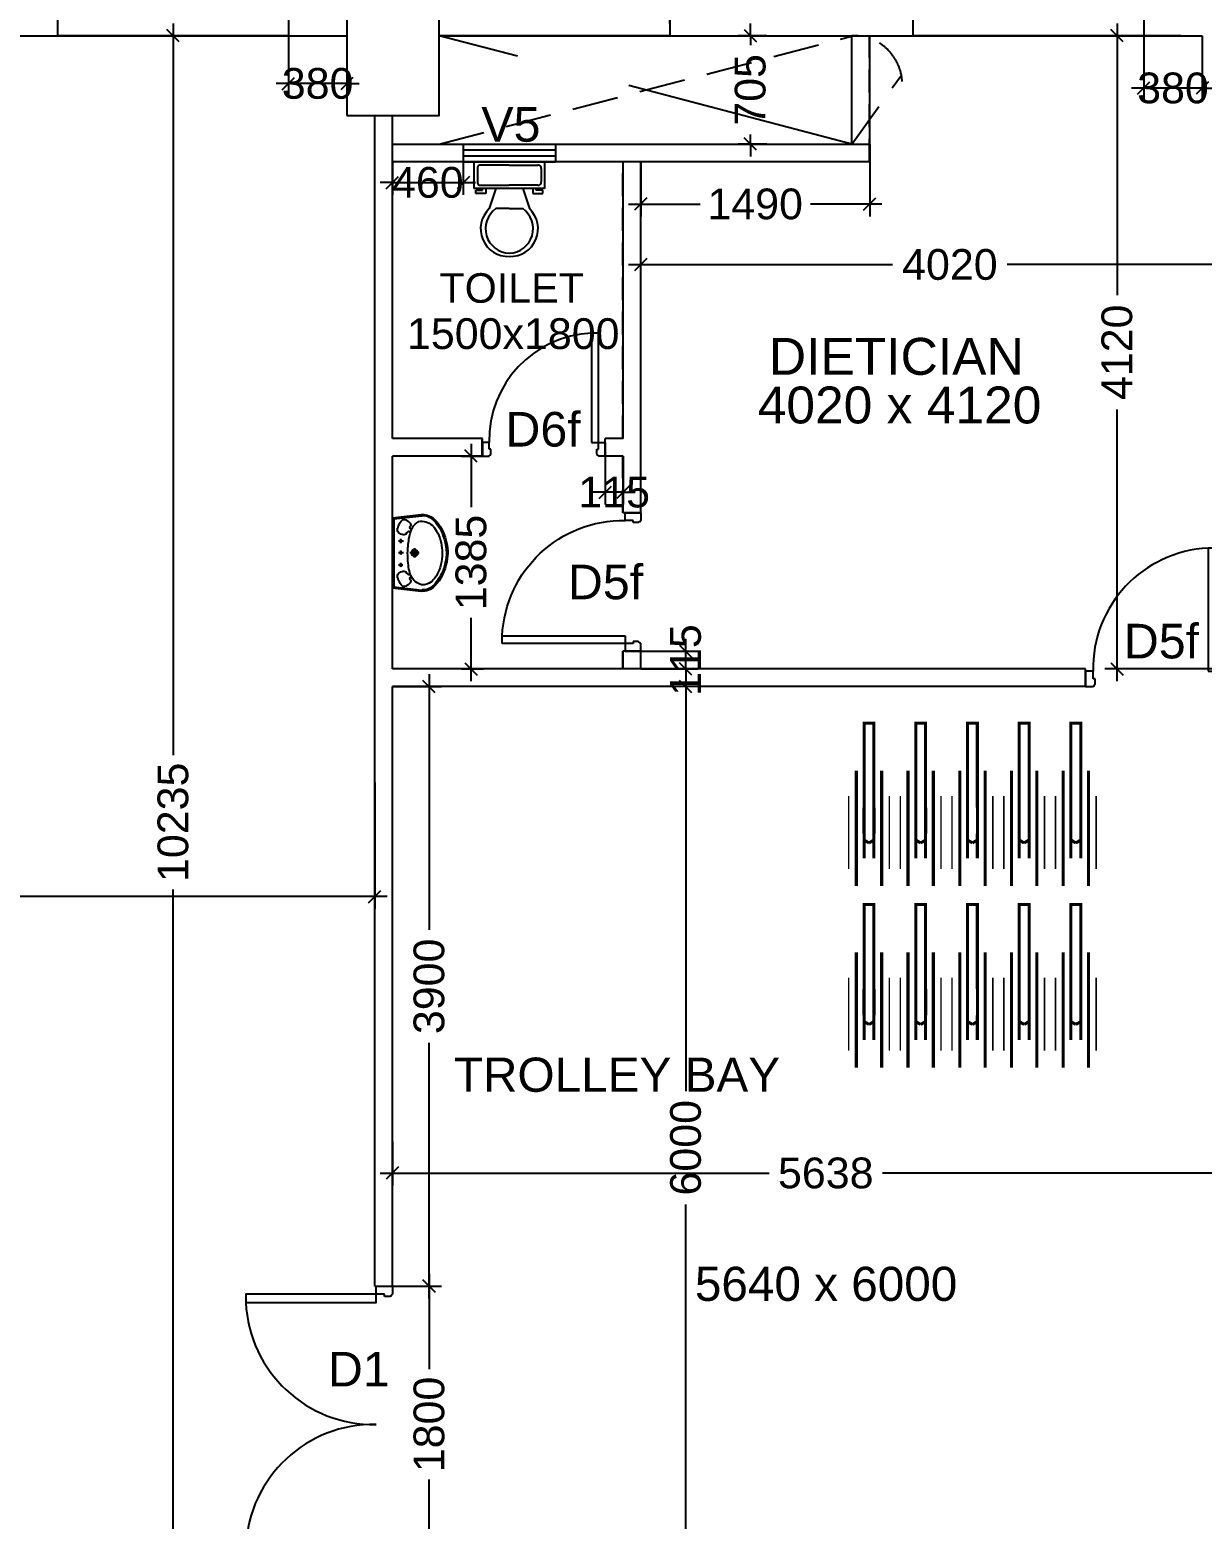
# Model space of a CAD drawing. Extents: x 6345096 to 6738923, y -6490958 to -6305885.
# Drawn here: x 6598623 to 6606249, y -6346897 to -6337207 of the extents above; entities that cross this region are included whole.
import ezdxf
from ezdxf.enums import TextEntityAlignment as Align

# ---------------------------------------------------------------- set-up
doc = ezdxf.new("R2010")
doc.units = 0
doc.header["$LTSCALE"] = 600
doc.header["$MEASUREMENT"] = 0
doc.header["$PDMODE"] = 35
doc.linetypes.add('DASHED', pattern=[0.75, 0.5, -0.25])
doc.linetypes.add('HIDDEN', pattern=[0.375, 0.25, -0.125])
doc.layers.get('0').update_dxf_attribs({"linetype": 'CONTINUOUS'})
doc.layers.get('Defpoints').update_dxf_attribs({"linetype": 'CONTINUOUS'})
for name, color, linetype in [('8', 8, 'CONTINUOUS'), ('DIM-TEXT', 8, 'CONTINUOUS'), ('DOOR', 32, 'CONTINUOUS'), ('Duct', 8, 'CONTINUOUS'), ('Fixed Glass', 171, 'CONTINUOUS'), ('furniture', 33, 'CONTINUOUS'), ('HS', 251, 'CONTINUOUS'), ('joinery', 7, 'CONTINUOUS'), ('LA-column', 3, 'CONTINUOUS'), ('Room Dim', 1, 'CONTINUOUS'), ('TEXT', 6, 'CONTINUOUS'), ('Toi-Euip', 8, 'CONTINUOUS'), ('toi-fix', 46, 'CONTINUOUS'), ('Walls', 7, 'CONTINUOUS'), ('WIN', 151, 'CONTINUOUS'), ('Working Dim', 5, 'CONTINUOUS')]:
    doc.layers.add(name, color=color, linetype=linetype)
doc.styles.add('ari', font='arial.ttf')
doc.styles.add('ARIAL', font='arial.ttf')
doc.styles.add('RT', font='romant.shx')
doc.dimstyles.new('int. dim', dxfattribs={"dimtxt": 200, "dimasz": 80, "dimexe": 80, "dimexo": 0, "dimgap": 70, "dimtad": 0, "dimdec": 0, "dimzin": 12, "dimdsep": 46, "dimtxsty": 'ari', "dimblk": 'OBLIQUE', "dimcen": 2, "dimdle": 80, "dimclrd": 256, "dimclre": 256, "dimclrt": 6, "dimadec": 0, "dimazin": 0, "dimtfac": 1, "dimtdec": 0, "dimtix": 1, "dimtmove": 2, "dimatfit": 3, "dimfxl": 1, "dimtolj": 1, "dimtzin": 0, "dimlwd": -1, "dimlwe": -1, "dimarcsym": 0})
doc.dimstyles.new('TEXT', dxfattribs={"dimscale": 0, "dimtxt": 600, "dimasz": 300, "dimexe": 300, "dimexo": 30, "dimgap": 50, "dimtad": 0, "dimdec": 0, "dimzin": 0, "dimdsep": 46, "dimtxsty": 'RT', "dimblk": 'OBLIQUE', "dimcen": 0.09, "dimdle": 300, "dimclrd": 256, "dimclre": 256, "dimclrt": 170, "dimadec": 0, "dimazin": 0, "dimtfac": 1, "dimtdec": 0, "dimtofl": 0, "dimtmove": 2, "dimatfit": 3, "dimfxl": 1, "dimfrac": 2, "dimtolj": 1, "dimtzin": 0, "dimlwd": -1, "dimlwe": -1, "dimarcsym": 0})

# ---------------------------------------------------------------- blocks, each defined once
blk = doc.blocks.new('_Oblique')
at = {"color": 0, "linetype": 'ByBlock', "lineweight": -2}
blk.add_line((-0.5, -0.5), (0.5, 0.5), dxfattribs=at)
blk = doc.blocks.new('*D271')
at = {"layer": 'Defpoints', "color": 0, "linetype": 'Continuous', "transparency": 16777216}
for p in [(6576989.5, -6335351), (6576989.5, -6337015.4, -0.2), (6606849.4, -6337535.4, 4.9)]:
    blk.add_point(p, dxfattribs=at)
at = {"layer": 'DIM-TEXT', "transparency": 16777216}
for p, q in [((6576989.5, -6337015.4), (6576989.5, -6335051)), ((6606849.4, -6337535.4), (6606849.4, -6335051)), ((6576689.5, -6335351), (6586588.3, -6335351)), ((6607149.4, -6335351), (6597250.7, -6335351))]:
    blk.add_line(p, q, dxfattribs=at)
at = {"layer": 'DIM-TEXT', "linetype": 'Continuous', "transparency": 16777216, "xscale": 300, "yscale": 300, "zscale": 300, "rotation": 180}
blk.add_blockref('_Oblique', (6576989.5, -6335351), dxfattribs=at)
at = {"layer": 'DIM-TEXT', "linetype": 'Continuous', "transparency": 16777216, "xscale": 300, "yscale": 300, "zscale": 300}
blk.add_blockref('_Oblique', (6606849.4, -6335351), dxfattribs=at)
at = {"layer": 'DIM-TEXT', "color": 170, "linetype": 'Continuous', "transparency": 16777216, "insert": (6591919.5, -6335351), "char_height": 750, "attachment_point": 5, "style": 'ari'}
blk.add_mtext('\\A1;{\\H1.0667x;HOSPITAL KITCHEN}', dxfattribs=at)
blk = doc.blocks.new('Z$W@#10897')
at = {"layer": 'DOOR'}
for p, q in [((43.9, 88.2), (0, 88.2)), ((0, 88.2), (0, 0)), ((43.9, 43.7), (43.9, 88.2)), ((1456.1, 43.7), (1456.1, 88.2)), ((1456.1, 88.2), (1500, 88.2)), ((1500, 88.2), (1500, 0)), ((0, 0), (43.9, 0)), ((55.8, 43.7), (43.9, 43.7)), ((43.9, 0), (43.9, 2)), ((55.8, 11.9), (53.8, 11.9)), ((55.8, 11.9), (55.8, 43.7)), ((1444.2, 11.9), (1444.2, 43.7)), ((1444.2, 43.7), (1456.1, 43.7)), ((1444.2, 11.9), (1446.2, 11.9)), ((1456.1, 0), (1456.1, 2)), ((1500, 0), (1456.1, 0))]:
    blk.add_line(p, q, dxfattribs=at)
for points in [[(88.4, 794.4), (88.4, 88.2), (43.9, 88.2), (43.9, 794.4)], [(1411.6, 794.4), (1411.6, 88.2), (1456.1, 88.2), (1456.1, 794.4)]]:
    blk.add_lwpolyline(points, close=True, dxfattribs=at)
at = {"layer": 'DOOR', "color": 145}
for centre, start, end in [((56.7, 101.7), 358.88707, 87.38228), ((1443.3, 101.7), 92.61772, 181.11293)]:
    blk.add_arc(centre, 693.4, start, end, dxfattribs=at)
at = {"layer": 'DOOR'}
for centre, start, end in [((43.9, 11.9), 270, 0), ((1456.1, 11.9), 180, 270)]:
    blk.add_arc(centre, 9.92, start, end, dxfattribs=at)
blk = doc.blocks.new('1000')
at = {"layer": 'DOOR'}
for p, q in [((0, -100), (0, 0)), ((0, 0), (49.7, 0)), ((49.7, 0), (49.7, -2.2)), ((63.2, -49.5), (49.7, -49.5)), ((49.7, -49.5), (49.7, -100)), ((63.2, -13.5), (61, -13.5)), ((63.2, -13.5), (63.2, -49.5)), ((836.8, -13.5), (836.8, -49.5)), ((836.8, -13.5), (839, -13.5)), ((836.8, -49.5), (850.3, -49.5)), ((850.3, 0), (850.3, -2.2)), ((900, 0), (850.3, 0)), ((850.3, -49.5), (850.3, -100)), ((900, -100), (900, 0)), ((49.7, -100), (0, -100)), ((49.7, -100), (49.7, -900.6)), ((100.2, -100), (49.7, -100)), ((100.2, -900.6), (100.2, -100)), ((850.3, -100), (900, -100)), ((49.7, -900.6), (100.2, -900.6))]:
    blk.add_line(p, q, dxfattribs=at)
for centre, major_axis, start_param, end_param in [((49.7, -13.5), (-7.95, 7.95), 3.926991, 5.497787), ((850.3, -13.5), (7.95, 7.95), 0.785398, 2.356194)]:
    blk.add_ellipse(centre, major_axis=major_axis, ratio=1, start_param=start_param, end_param=end_param, dxfattribs=at)
at = {"layer": 'DOOR', "color": 145}
blk.add_ellipse((64.3, -115.3), major_axis=(-519.7, 589.8), ratio=1, start_param=2.464943, end_param=4.009476, dxfattribs=at)
blk = doc.blocks.new('A$C1E9F72C1')
at = {"layer": 'Toi-Euip', "color": 8}
for p, q in [((-228.2, 0), (-249, -186.3)), ((-228.2, 0), (228.2, 0)), ((228.2, 0), (249, -186.3)), ((-220.9, -6.6), (-241.8, -193.1)), ((-212.9, -9.7), (208.6, -9.7)), ((-63.8, -54.9), (-90.3, -54.9)), ((-76, -72.5), (-76, -39.7)), ((11.6, -54.9), (-14.9, -54.9)), ((-0.6, -72.5), (-0.6, -39.7)), ((91.5, -54.9), (65.1, -54.9)), ((79.3, -67.3), (79.3, -39.7)), ((220.8, -6.2), (241.8, -193.1)), ((-29.6, -144.6), (31.2, -144.6)), ((0.9, -174.9), (0.9, -113))]:
    blk.add_line(p, q, dxfattribs=at)
for centre, radius in [((-76, -54.9), 6.49), ((-0.6, -54.9), 6.49), ((79.3, -54.9), 6.49), ((0.9, -144.6), 21.7), ((0.9, -144.6), 15.6), ((0.9, -144.6), 11)]:
    blk.add_circle(centre, radius, dxfattribs=at)
for centre, radius, start, end in [((-208.1, 14.7), 24.9, 216.2215, 258.85487), ((207.9, 16.2), 26, 271.42036, 321.25129), ((-196.3, -76.7), 20.9, 116.80905, 207.50919), ((-160.4, -68.2), 57.4, 198.35041, 235.03309), ((-125, -156.3), 127.2, 109.58641, 129.40175), ((-151.5, -66.7), 34.3, 68.64386, 118.08079), ((-167.5, -75.4), 49.6, 12.80704, 54.9415), ((-114.5, -115.3), 27, 106.38602, 151.72849), ((-150, -73.3), 32.2, 330.07912, 16.03456), ((152.1, -73.3), 32.2, 163.96544, 209.92088), ((169.6, -75.4), 49.6, 125.0585, 167.19296), ((116.6, -115.3), 27, 28.27151, 73.61398), ((153.6, -66.7), 34.3, 61.91921, 111.35614), ((127.1, -156.3), 127.2, 50.59825, 70.41359), ((162.5, -68.2), 57.4, 304.96691, 341.64959), ((198.5, -76.7), 20.9, 332.49081, 63.19095), ((-165.7, -196.5), 84, 173.00409, 196.76082), ((-163.3, -200.1), 78.8, 174.85979, 213.20886), ((-110.1, -193), 95.5, 167.34537, 194.41456), ((-129.4, -204.5), 80.8, 113.61868, 156.30705), ((-181.8, -101.4), 18, 230.4642, 309.53581), ((-164.3, -121.5), 8.67, 53.89261, 133.95969), ((-76.5, -275.6), 168.3, 94.02807, 120.40977), ((-162.9, -122.5), 8.8, 329.67126, 65.48955), ((-131.5, -107.7), 8.62, 142.69611, 276.84736), ((34.9, -905.9), 807.6, 92.47999, 98.77724), ((-3.2, -837.5), 738.4, 84.45177, 89.75687), ((46.1, -400.7), 299, 76.17326, 85.7679), ((102.1, -220), 110.7, 24.97787, 81.97978), ((134.9, -107.4), 7.45, 281.31974, 41.70163), ((164.3, -121.7), 7.8, 112.06932, 194.84772), ((166.5, -121.5), 8.67, 46.04031, 126.10739), ((183.9, -101.4), 18, 230.46419, 309.5358), ((136.7, -201.5), 71.5, 327.59194, 23.22206), ((146.7, -197.7), 95.2, 311.91048, 2.7762), ((149.6, -199.6), 100.3, 311.38312, 7.60576), ((-141.4, -199.1), 106.9, 191.44792, 227.66), ((-120.4, -183.5), 124.2, 208.78543, 238.15851), ((-15.6, -66.9), 289.4, 226.88006, 256.31993), ((-82.7, -174.7), 127.1, 199.30539, 242.2025), ((-54.2, -135.8), 202, 229.31459, 253.01061), ((-13.2, -73.3), 249.6, 238.9436, 269.48126), ((11.5, -60.2), 296.4, 278.97703, 313.61545), ((18.1, -68), 277.7, 292.33265, 313.78267), ((77.5, -165.5), 140.9, 291.68677, 328.13967), ((0.4, -45.6), 305.3, 248.15029, 293.80492), ((-3.9, -83.4), 276.6, 253.14844, 282.86095), ((4.7, -23.5), 300.1, 266.15461, 294.58929)]:
    blk.add_arc(centre, radius, start, end, dxfattribs=at)
blk = doc.blocks.new('A$C796C7AFF')
at = {"layer": 'furniture'}
for points, const_width in [([(-950.2, 132.4), (-760.9, 132.4)], 10), ([(-760.9, 132.4), (-474.8, 132.4)], 10), ([(-1060.4, 82.4), (-746.1, 82.4)], 20), ([(-880.4, 32), (-719.7, 32)], 20), ([(-746.1, 82.4), (-583.5, 82.4)], 20), ([(-549.3, 32.4), (-719.9, 32.4)], 20), ([(-583.5, 82.4), (-310.4, 82.4)], 20), ([(-549.8, 32), (0, 32), (0, 0)], 20), ([(-549.8, -32), (0, -32), (0, 0)], 20), ([(-1060.4, -82.4), (-746.1, -82.4)], 20), ([(-880.4, -32), (-719.7, -32)], 20), ([(-746.1, -82.4), (-583.5, -82.4)], 20), ([(-549.3, -32.4), (-719.9, -32.4)], 20), ([(-583.5, -82.4), (-310.4, -82.4)], 20), ([(-950.2, -132.4), (-760.9, -132.4)], 10), ([(-760.9, -132.4), (-474.8, -132.4)], 10)]:
    blk.add_lwpolyline(points, dxfattribs=dict(at, const_width=const_width))
at = {"layer": 'furniture', "const_width": 20}
for points in [[(-779.3, 0, -0.025575), (-760.4, 32, -0.3)], [(-779.3, 0, 0.025575), (-760.4, -32, 0.3)]]:
    blk.add_lwpolyline(points, format="xyb", dxfattribs=at)
blk = doc.blocks.new('*D397')
at = {"layer": 'Defpoints', "color": 0, "transparency": 16777216}
for p in [(6605869.3, -6337245.5, 11239.7), (6606249.4, -6337245.4, 11225.5), (6605869.3, -6337586.5)]:
    blk.add_point(p, dxfattribs=at)
at = {"layer": 'Working Dim', "transparency": 16777216}
for p, q in [((6605869.3, -6337245.5), (6605869.3, -6337666.5)), ((6606249.4, -6337245.4), (6606249.4, -6337666.5)), ((6605869.3, -6337586.5), (6605789.3, -6337586.5)), ((6606249.4, -6337586.5), (6605869.3, -6337586.5)), ((6606249.4, -6337586.5), (6606329.4, -6337586.5))]:
    blk.add_line(p, q, dxfattribs=at)
at = {"layer": 'Working Dim', "transparency": 16777216, "xscale": 80, "yscale": 80, "zscale": 80}
blk.add_blockref('_Oblique', (6605869.3, -6337586.5), dxfattribs=at)
at = {"layer": 'Working Dim', "transparency": 16777216, "xscale": 80, "yscale": 80, "zscale": 80, "rotation": 180}
blk.add_blockref('_Oblique', (6606249.4, -6337586.5), dxfattribs=at)
at = {"layer": 'Working Dim', "color": 6, "transparency": 16777216, "insert": (6606059.3, -6337586.5), "char_height": 200, "attachment_point": 5, "style": 'ari'}
blk.add_mtext('\\A1;380', dxfattribs=at)
blk = doc.blocks.new('*D398')
at = {"layer": 'Defpoints', "color": 0, "transparency": 16777216}
for p in [(6600305.3, -6337245.4, 22417.8), (6600685.5, -6337245.4, 11225.5), (6600305.3, -6337556.9)]:
    blk.add_point(p, dxfattribs=at)
at = {"layer": 'Working Dim', "transparency": 16777216}
for p, q in [((6600305.3, -6337245.4), (6600305.3, -6337636.9)), ((6600685.5, -6337245.4), (6600685.5, -6337636.9)), ((6600305.3, -6337556.9), (6600225.3, -6337556.9)), ((6600685.5, -6337556.9), (6600305.3, -6337556.9)), ((6600685.5, -6337556.9), (6600765.5, -6337556.9))]:
    blk.add_line(p, q, dxfattribs=at)
at = {"layer": 'Working Dim', "transparency": 16777216, "xscale": 80, "yscale": 80, "zscale": 80}
blk.add_blockref('_Oblique', (6600305.3, -6337556.9), dxfattribs=at)
at = {"layer": 'Working Dim', "transparency": 16777216, "xscale": 80, "yscale": 80, "zscale": 80, "rotation": 180}
blk.add_blockref('_Oblique', (6600685.5, -6337556.9), dxfattribs=at)
at = {"layer": 'Working Dim', "color": 6, "transparency": 16777216, "insert": (6600495.4, -6337556.9), "char_height": 200, "attachment_point": 5, "style": 'ari'}
blk.add_mtext('\\A1;380', dxfattribs=at)
blk = doc.blocks.new('*D560')
at = {"layer": 'Defpoints', "color": 0, "transparency": 16777216}
for p in [(6603417.4, -6337245.4, 11183.3), (6603310.2, -6337950.3), (6603417.4, -6337950.3, 22380.7)]:
    blk.add_point(p, dxfattribs=at)
at = {"layer": 'Working Dim', "transparency": 16777216}
for p, q in [((6603310.2, -6337245.4), (6603310.2, -6337165.4)), ((6603417.4, -6337245.4), (6603230.2, -6337245.4)), ((6603310.2, -6337245.4), (6603310.2, -6337307)), ((6603310.2, -6337950.3), (6603310.2, -6337888.7)), ((6603417.4, -6337950.3), (6603230.2, -6337950.3)), ((6603310.2, -6337950.3), (6603310.2, -6338030.3))]:
    blk.add_line(p, q, dxfattribs=at)
at = {"layer": 'Working Dim', "transparency": 16777216, "xscale": 80, "yscale": 80, "zscale": 80}
for p, rotation in [((6603310.2, -6337245.4), 270), ((6603310.2, -6337950.3), 90)]:
    blk.add_blockref('_Oblique', p, dxfattribs=dict(at, rotation=rotation))
at = {"layer": 'Working Dim', "color": 6, "transparency": 16777216, "insert": (6603310.2, -6337597.8), "char_height": 200, "attachment_point": 5, "rotation": 90, "style": 'ari'}
blk.add_mtext('\\A1;705', dxfattribs=at)
blk = doc.blocks.new('*D561')
at = {"layer": 'Defpoints', "color": 0, "transparency": 16777216}
for p in [(6600981.9, -6338065.3, 22380.7), (6601442.4, -6338065.3, 22380.7), (6601442.4, -6338200.9)]:
    blk.add_point(p, dxfattribs=at)
at = {"layer": 'Working Dim', "transparency": 16777216}
for p, q in [((6600981.9, -6338065.3), (6600981.9, -6338280.9)), ((6601442.4, -6338065.3), (6601442.4, -6338280.9)), ((6600981.9, -6338200.9), (6600901.9, -6338200.9)), ((6600981.9, -6338200.9), (6601442.4, -6338200.9)), ((6601442.4, -6338200.9), (6601522.4, -6338200.9))]:
    blk.add_line(p, q, dxfattribs=at)
at = {"layer": 'Working Dim', "transparency": 16777216, "xscale": 80, "yscale": 80, "zscale": 80}
blk.add_blockref('_Oblique', (6600981.9, -6338200.9), dxfattribs=at)
at = {"layer": 'Working Dim', "transparency": 16777216, "xscale": 80, "yscale": 80, "zscale": 80, "rotation": 180}
blk.add_blockref('_Oblique', (6601442.4, -6338200.9), dxfattribs=at)
at = {"layer": 'Working Dim', "color": 6, "transparency": 16777216, "insert": (6601212.2, -6338200.9), "char_height": 200, "attachment_point": 5, "style": 'ari'}
blk.add_mtext('\\A1;460', dxfattribs=at)
blk = doc.blocks.new('*D562')
at = {"layer": 'Defpoints', "color": 0, "transparency": 16777216}
for p in [(6602596.9, -6341249.9, 5.3), (6602889.7, -6341249.9), (6602596.9, -6341364.9, 5.3)]:
    blk.add_point(p, dxfattribs=at)
at = {"layer": 'Working Dim', "transparency": 16777216}
for p, q in [((6602889.7, -6341249.9), (6602889.7, -6341169.9)), ((6602596.9, -6341249.9), (6602969.7, -6341249.9)), ((6602889.7, -6341364.9), (6602889.7, -6341249.9)), ((6602596.9, -6341364.9), (6602969.7, -6341364.9)), ((6602889.7, -6341364.9), (6602889.7, -6341444.9))]:
    blk.add_line(p, q, dxfattribs=at)
at = {"layer": 'Working Dim', "transparency": 16777216, "xscale": 80, "yscale": 80, "zscale": 80}
for p, rotation in [((6602889.7, -6341249.9), 270), ((6602889.7, -6341364.9), 90)]:
    blk.add_blockref('_Oblique', p, dxfattribs=dict(at, rotation=rotation))
at = {"layer": 'Working Dim', "color": 6, "transparency": 16777216, "insert": (6602889.7, -6341307.4), "char_height": 200, "attachment_point": 5, "rotation": 90, "style": 'ari'}
blk.add_mtext('\\A1;115', dxfattribs=at)
blk = doc.blocks.new('A$C70ED7303')
at = {"layer": 'toi-fix', "color": 8}
for p, q in [((0, 0), (229, 0)), ((229, 0), (229, -174.4)), ((-229, 0), (0, 0)), ((-229, -174.4), (-229, 0)), ((-207.2, -43.6), (-207.2, -130.8)), ((0, -21.8), (-185.4, -21.8)), ((0, -21.8), (185.4, -21.8)), ((207.2, -43.6), (207.2, -130.8)), ((229, -174.4), (-229, -174.4)), ((-218.1, -207.2), (-218.1, -185.4)), ((-218.1, -185.4), (-174.4, -185.4)), ((-185.4, -152.6), (0, -152.6)), ((-174.4, -185.4), (-174.4, -174.4)), ((-152.6, -174.4), (-152.6, -207.2)), ((-87.2, -174.4), (-130.8, -305.3)), ((185.4, -152.6), (0, -152.6)), ((87.2, -174.4), (130.8, -305.3)), ((152.6, -174.4), (152.6, -207.2)), ((174.4, -185.4), (174.4, -174.4)), ((218.1, -185.4), (174.4, -185.4)), ((218.1, -207.2), (218.1, -185.4)), ((-152.6, -207.2), (-218.1, -207.2)), ((152.6, -207.2), (218.1, -207.2)), ((0, -305.3), (-87.2, -305.3)), ((0, -305.3), (87.2, -305.3))]:
    blk.add_line(p, q, dxfattribs=at)
for centre, major_axis, start_param, end_param in [((-188.1, -40.9), (13.6, -13.6), 2.214297, 4.068888), ((188.1, -40.9), (13.6, -13.6), 0.643501, 2.498091), ((-188.1, -133.6), (-13.6, -13.6), 5.35589, 7.21048), ((188.1, -133.6), (-13.6, -13.6), 0.643501, 2.498091), ((-6.6, -436.2), (-127.6, -127.6), 4.686239, 7.105146), ((4.7, -435.5), (-112.7, -112.7), 4.541602, 7.039318), ((6.6, -436.2), (55.8, -171.6), -0.351019, 2.067888), ((-4.7, -435.5), (-112.7, -112.7), 0.814663, 3.31238)]:
    blk.add_ellipse(centre, major_axis=major_axis, ratio=1, start_param=start_param, end_param=end_param, dxfattribs=at)
blk = doc.blocks.new('*D563')
at = {"layer": 'Defpoints', "color": 0, "transparency": 16777216}
for p in [(6601430.3, -6339980.3, 5.3), (6601493.8, -6339980.3), (6601430.3, -6341364.9, 5.3)]:
    blk.add_point(p, dxfattribs=at)
at = {"layer": 'Working Dim', "transparency": 16777216}
for p, q in [((6601493.8, -6339900.3), (6601493.8, -6340312.6)), ((6601430.3, -6339980.3), (6601573.8, -6339980.3)), ((6601493.8, -6341444.9), (6601493.8, -6341032.6)), ((6601430.3, -6341364.9), (6601573.8, -6341364.9))]:
    blk.add_line(p, q, dxfattribs=at)
at = {"layer": 'Working Dim', "transparency": 16777216, "xscale": 80, "yscale": 80, "zscale": 80}
for p, rotation in [((6601493.8, -6339980.3), 90), ((6601493.8, -6341364.9), 270)]:
    blk.add_blockref('_Oblique', p, dxfattribs=dict(at, rotation=rotation))
at = {"layer": 'Working Dim', "color": 6, "transparency": 16777216, "insert": (6601493.8, -6340672.6), "char_height": 200, "attachment_point": 5, "rotation": 90, "style": 'ari'}
blk.add_mtext('\\A1;1385', dxfattribs=at)
blk = doc.blocks.new('*D564')
at = {"layer": 'Defpoints', "color": 0, "transparency": 16777216}
for p in [(6602366.9, -6339980.3, 5.3), (6602481.9, -6339980.3, 5.3), (6602366.9, -6340215.9)]:
    blk.add_point(p, dxfattribs=at)
at = {"layer": 'Working Dim', "transparency": 16777216}
for p, q in [((6602366.9, -6339980.3), (6602366.9, -6340295.9)), ((6602481.9, -6339980.3), (6602481.9, -6340295.9)), ((6602366.9, -6340215.9), (6602286.9, -6340215.9)), ((6602481.9, -6340215.9), (6602366.9, -6340215.9)), ((6602481.9, -6340215.9), (6602561.9, -6340215.9))]:
    blk.add_line(p, q, dxfattribs=at)
at = {"layer": 'Working Dim', "transparency": 16777216, "xscale": 80, "yscale": 80, "zscale": 80}
blk.add_blockref('_Oblique', (6602366.9, -6340215.9), dxfattribs=at)
at = {"layer": 'Working Dim', "transparency": 16777216, "xscale": 80, "yscale": 80, "zscale": 80, "rotation": 180}
blk.add_blockref('_Oblique', (6602481.9, -6340215.9), dxfattribs=at)
at = {"layer": 'Working Dim', "color": 6, "transparency": 16777216, "insert": (6602424.4, -6340215.9), "char_height": 200, "attachment_point": 5, "style": 'ari'}
blk.add_mtext('\\A1;115', dxfattribs=at)
blk = doc.blocks.new('*D565')
at = {"layer": 'Defpoints', "color": 0, "transparency": 16777216}
for p in [(6602596.9, -6338065.3, 5.3), (6604086.5, -6338065.3, 22380.7), (6604086.5, -6338341.1)]:
    blk.add_point(p, dxfattribs=at)
at = {"layer": 'Working Dim', "transparency": 16777216}
for p, q in [((6602596.9, -6338065.3), (6602596.9, -6338421.1)), ((6604086.5, -6338065.3), (6604086.5, -6338421.1)), ((6602516.9, -6338341.1), (6602982.8, -6338341.1)), ((6604166.5, -6338341.1), (6603700.6, -6338341.1))]:
    blk.add_line(p, q, dxfattribs=at)
at = {"layer": 'Working Dim', "transparency": 16777216, "xscale": 80, "yscale": 80, "zscale": 80, "rotation": 180}
blk.add_blockref('_Oblique', (6602596.9, -6338341.1), dxfattribs=at)
at = {"layer": 'Working Dim', "transparency": 16777216, "xscale": 80, "yscale": 80, "zscale": 80}
blk.add_blockref('_Oblique', (6604086.5, -6338341.1), dxfattribs=at)
at = {"layer": 'Working Dim', "color": 6, "transparency": 16777216, "insert": (6603341.7, -6338341.1), "char_height": 200, "attachment_point": 5, "style": 'ari'}
blk.add_mtext('\\A1;1490', dxfattribs=at)
blk = doc.blocks.new('*D566')
at = {"layer": 'Defpoints', "color": 0, "transparency": 16777216}
for p in [(6606619.4, -6338734.9), (6602596.9, -6338820, 5.3), (6606619.4, -6338820)]:
    blk.add_point(p, dxfattribs=at)
at = {"layer": 'Working Dim', "transparency": 16777216}
for p, q in [((6602596.9, -6338820), (6602596.9, -6338654.9)), ((6606619.4, -6338820), (6606619.4, -6338654.9)), ((6602516.9, -6338734.9), (6604235.9, -6338734.9)), ((6606699.4, -6338734.9), (6604980.5, -6338734.9))]:
    blk.add_line(p, q, dxfattribs=at)
at = {"layer": 'Working Dim', "transparency": 16777216, "xscale": 80, "yscale": 80, "zscale": 80, "rotation": 180}
blk.add_blockref('_Oblique', (6602596.9, -6338734.9), dxfattribs=at)
at = {"layer": 'Working Dim', "transparency": 16777216, "xscale": 80, "yscale": 80, "zscale": 80}
blk.add_blockref('_Oblique', (6606619.4, -6338734.9), dxfattribs=at)
at = {"layer": 'Working Dim', "color": 6, "transparency": 16777216, "insert": (6604608.2, -6338734.9), "char_height": 200, "attachment_point": 5, "style": 'ari'}
blk.add_mtext('\\A1;4020', dxfattribs=at)
blk = doc.blocks.new('*D567')
at = {"layer": 'Defpoints', "color": 0, "transparency": 16777216}
for p in [(6606111.3, -6337245.4, 11183.3), (6605695.4, -6341364.9), (6606389.4, -6341364.9, 5.1)]:
    blk.add_point(p, dxfattribs=at)
at = {"layer": 'Working Dim', "transparency": 16777216}
for p, q in [((6605695.4, -6337165.4), (6605695.4, -6338932.8)), ((6606111.3, -6337245.4), (6605615.4, -6337245.4)), ((6605695.4, -6341444.9), (6605695.4, -6339677.4)), ((6606389.4, -6341364.9), (6605615.4, -6341364.9))]:
    blk.add_line(p, q, dxfattribs=at)
at = {"layer": 'Working Dim', "transparency": 16777216, "xscale": 80, "yscale": 80, "zscale": 80}
for p, rotation in [((6605695.4, -6337245.4), 90), ((6605695.4, -6341364.9), 270)]:
    blk.add_blockref('_Oblique', p, dxfattribs=dict(at, rotation=rotation))
at = {"layer": 'Working Dim', "color": 6, "transparency": 16777216, "insert": (6605695.4, -6339305.1), "char_height": 200, "attachment_point": 5, "rotation": 90, "style": 'ari'}
blk.add_mtext('\\A1;4120', dxfattribs=at)
blk = doc.blocks.new('*D572')
at = {"layer": 'Defpoints', "color": 0, "transparency": 16777216}
for p in [(6600981.9, -6344438.8, 5.3), (6606619.4, -6344480.3), (6606619.4, -6344645.3)]:
    blk.add_point(p, dxfattribs=at)
at = {"layer": 'Working Dim', "transparency": 16777216}
for p, q in [((6600981.9, -6344438.8), (6600981.9, -6344725.3)), ((6606619.4, -6344480.3), (6606619.4, -6344725.3)), ((6600901.9, -6344645.3), (6603431.8, -6344645.3)), ((6606699.4, -6344645.3), (6604169.5, -6344645.3))]:
    blk.add_line(p, q, dxfattribs=at)
at = {"layer": 'Working Dim', "transparency": 16777216, "xscale": 80, "yscale": 80, "zscale": 80, "rotation": 180}
blk.add_blockref('_Oblique', (6600981.9, -6344645.3), dxfattribs=at)
at = {"layer": 'Working Dim', "transparency": 16777216, "xscale": 80, "yscale": 80, "zscale": 80}
blk.add_blockref('_Oblique', (6606619.4, -6344645.3), dxfattribs=at)
at = {"layer": 'Working Dim', "color": 6, "transparency": 16777216, "insert": (6603800.7, -6344645.3), "char_height": 200, "attachment_point": 5, "style": 'ari'}
blk.add_mtext('\\A1;5638', dxfattribs=at)
blk = doc.blocks.new('*D574')
at = {"layer": 'Defpoints', "color": 0, "transparency": 16777216}
for p in [(6600981.9, -6345380.3, 5.3), (6601220.7, -6345380.3), (6600981.9, -6347180.3, 0.2)]:
    blk.add_point(p, dxfattribs=at)
at = {"layer": 'Working Dim', "transparency": 16777216}
for p, q in [((6601220.7, -6345300.3), (6601220.7, -6345921.4)), ((6600981.9, -6345380.3), (6601300.7, -6345380.3)), ((6601220.7, -6347260.3), (6601220.7, -6346639.2)), ((6600981.9, -6347180.3), (6601300.7, -6347180.3))]:
    blk.add_line(p, q, dxfattribs=at)
at = {"layer": 'Working Dim', "transparency": 16777216, "xscale": 80, "yscale": 80, "zscale": 80}
for p, rotation in [((6601220.7, -6345380.3), 90), ((6601220.7, -6347180.3), 270)]:
    blk.add_blockref('_Oblique', p, dxfattribs=dict(at, rotation=rotation))
at = {"layer": 'Working Dim', "color": 6, "transparency": 16777216, "insert": (6601220.7, -6346280.3), "char_height": 200, "attachment_point": 5, "rotation": 90, "style": 'ari'}
blk.add_mtext('\\A1;1800', dxfattribs=at)
blk = doc.blocks.new('*D575')
at = {"layer": 'Defpoints', "color": 0, "transparency": 16777216}
for p in [(6600981.9, -6341480, 5.3), (6601220.7, -6341480), (6600981.9, -6345380.3, 5.3)]:
    blk.add_point(p, dxfattribs=at)
at = {"layer": 'Working Dim', "transparency": 16777216}
for p, q in [((6601220.7, -6341400), (6601220.7, -6343061.9)), ((6600981.9, -6341480), (6601300.7, -6341480)), ((6601220.7, -6345460.3), (6601220.7, -6343798.4)), ((6600981.9, -6345380.3), (6601300.7, -6345380.3))]:
    blk.add_line(p, q, dxfattribs=at)
at = {"layer": 'Working Dim', "transparency": 16777216, "xscale": 80, "yscale": 80, "zscale": 80}
for p, rotation in [((6601220.7, -6341480), 90), ((6601220.7, -6345380.3), 270)]:
    blk.add_blockref('_Oblique', p, dxfattribs=dict(at, rotation=rotation))
at = {"layer": 'Working Dim', "color": 6, "transparency": 16777216, "insert": (6601220.7, -6343430.1), "char_height": 200, "attachment_point": 5, "rotation": 90, "style": 'ari'}
blk.add_mtext('\\A1;3900', dxfattribs=at)
blk = doc.blocks.new('*D580')
at = {"layer": 'Defpoints', "color": 0, "transparency": 16777216}
for p in [(6602889.7, -6341479.9), (6602950.9, -6341479.9, 5.1), (6602951.1, -6347480.3, 0.2)]:
    blk.add_point(p, dxfattribs=at)
at = {"layer": 'Working Dim', "transparency": 16777216}
for p, q in [((6602889.7, -6341399.9), (6602889.7, -6344111.3)), ((6602950.9, -6341479.9), (6602809.7, -6341479.9)), ((6602889.7, -6347560.3), (6602889.7, -6344849)), ((6602951.1, -6347480.3), (6602809.7, -6347480.3))]:
    blk.add_line(p, q, dxfattribs=at)
at = {"layer": 'Working Dim', "transparency": 16777216, "xscale": 80, "yscale": 80, "zscale": 80}
for p, rotation in [((6602889.7, -6341479.9), 90), ((6602889.7, -6347480.3), 270)]:
    blk.add_blockref('_Oblique', p, dxfattribs=dict(at, rotation=rotation))
at = {"layer": 'Working Dim', "color": 6, "transparency": 16777216, "insert": (6602889.7, -6344480.1), "char_height": 200, "attachment_point": 5, "rotation": 90, "style": 'ari'}
blk.add_mtext('\\A1;6000', dxfattribs=at)
blk = doc.blocks.new('*D1267')
at = {"layer": 'Defpoints', "color": 0, "transparency": 16777216}
for p in [(6582636.9, -6342039.6), (6600866.9, -6342104), (6600866.9, -6342846)]:
    blk.add_point(p, dxfattribs=at)
at = {"layer": 'Working Dim', "transparency": 16777216}
for p, q in [((6582636.9, -6342039.6), (6582636.9, -6342926)), ((6600866.9, -6342104), (6600866.9, -6342926)), ((6582556.9, -6342846), (6591315.4, -6342846)), ((6600946.9, -6342846), (6592188.5, -6342846))]:
    blk.add_line(p, q, dxfattribs=at)
at = {"layer": 'Working Dim', "transparency": 16777216, "xscale": 80, "yscale": 80, "zscale": 80, "rotation": 180}
blk.add_blockref('_Oblique', (6582636.9, -6342846), dxfattribs=at)
at = {"layer": 'Working Dim', "transparency": 16777216, "xscale": 80, "yscale": 80, "zscale": 80}
blk.add_blockref('_Oblique', (6600866.9, -6342846), dxfattribs=at)
at = {"layer": 'Working Dim', "color": 6, "transparency": 16777216, "insert": (6591751.9, -6342846), "char_height": 200, "attachment_point": 5, "style": 'ari'}
blk.add_mtext('\\A1;18230', dxfattribs=at)
blk = doc.blocks.new('*D1269')
at = {"layer": 'Defpoints', "color": 0, "transparency": 16777216}
for p in [(6598495.8, -6337245.4), (6599555.4, -6337245.4), (6598495.8, -6347480.3)]:
    blk.add_point(p, dxfattribs=at)
at = {"layer": 'Working Dim', "transparency": 16777216}
for p, q in [((6599555.4, -6337165.4), (6599555.4, -6341925.2)), ((6598495.8, -6337245.4), (6599635.4, -6337245.4)), ((6599555.4, -6347560.3), (6599555.4, -6342800.5)), ((6598495.8, -6347480.3), (6599635.4, -6347480.3))]:
    blk.add_line(p, q, dxfattribs=at)
at = {"layer": 'Working Dim', "transparency": 16777216, "xscale": 80, "yscale": 80, "zscale": 80}
for p, rotation in [((6599555.4, -6337245.4), 90), ((6599555.4, -6347480.3), 270)]:
    blk.add_blockref('_Oblique', p, dxfattribs=dict(at, rotation=rotation))
at = {"layer": 'Working Dim', "color": 6, "transparency": 16777216, "insert": (6599555.4, -6342362.9), "char_height": 200, "attachment_point": 5, "rotation": 90, "style": 'ari'}
blk.add_mtext('\\A1;10235', dxfattribs=at)
blk = doc.blocks.new('A$C2CD672AE')
at = {"layer": 'Fixed Glass', "color": 8, "linetype": 'HIDDEN', "elevation": 11178.3}
blk.add_lwpolyline([(72466.1, 119408.4), (72466.1, 119178.4), (70966.1, 119178.4), (70966.1, 119408.4)], close=True, dxfattribs=at)
at = {"layer": 'Walls', "color": 8, "linetype": 'HIDDEN'}
for p, q in [((64872.1, 119178.5), (70366.1, 119178.5)), ((70966.1, 119178.5), (75930.1, 119178.5)), ((73652.1, 118473.5), (73652.1, 119178.5)), ((73767.1, 118358.6), (73767.1, 119178.5)), ((70547.6, 111043.6), (70547.6, 118658.6)), ((70662.6, 116558.6), (70662.6, 118658.6)), ((72162.6, 116558.6), (72162.6, 118358.6)), ((72277.6, 116074), (72277.6, 118358.6)), ((70662.6, 115059), (70662.6, 116443.6)), ((72162.6, 116074), (72162.6, 116443.6)), ((72162.6, 115059), (72162.6, 115174)), ((72277.6, 115059), (72277.6, 115174)), ((72162.6, 115059), (70662.6, 115059)), ((75170.1, 115059), (72022.6, 115059)), ((75170.1, 114944.1), (70662.6, 114943.9)), ((70662.6, 111043.6), (70662.6, 114943.9))]:
    blk.add_line(p, q, dxfattribs=at)
for points in [[(70662.6, 118473.6), (73767.1, 118473.6)], [(73767.1, 118358.6), (70662.6, 118358.6)], [(71247.6, 116558.6), (70662.6, 116558.6)], [(71247.6, 116443.6), (71247.6, 116558.6)], [(72162.6, 116558.6), (72047.6, 116558.6)], [(72047.6, 116443.6), (72047.6, 116558.6)], [(71247.6, 116443.6), (70662.6, 116443.6)], [(72162.6, 116443.6), (72047.6, 116443.6)], [(72277.6, 116074), (72162.6, 116074)], [(72277.6, 115174), (72162.6, 115174)], [(75170.1, 114944), (75170.1, 115059)], [(70547.6, 111043.6), (70662.6, 111043.6)]]:
    blk.add_lwpolyline(points, dxfattribs=at)

msp = doc.modelspace()

# ---------------------------------------------------------------- linework, layer by layer
at = {"layer": 'DOOR', "linetype": 'DASHED'}
msp.add_line((6603971.475, -6337950.356), (6604292.762, -6337501.388), dxfattribs=at)
msp.add_arc((6603981.978, -6337561.891), 316.618, 3.3647117, 91.9010154, dxfattribs=at)
at = {"layer": 'Duct', "linetype": 'DASHED'}
msp.add_line((6601285.529, -6337950.28, 22380.741), (6603981.978, -6337245.274, 22381.581), dxfattribs=at)
at = {"layer": 'Duct', "linetype": 'DASHED', "ltscale": 5}
msp.add_line((6603971.475, -6337950.356, 22381.581), (6601285.529, -6337245.447, 33553.54), dxfattribs=at)
at = {"layer": 'Fixed Glass', "elevation": 11178.312}
msp.add_lwpolyline([(6602785.529, -6337015.465), (6602785.529, -6337245.465), (6601285.529, -6337245.465), (6601285.529, -6337015.465)], close=True, dxfattribs=at)
at = {"layer": 'LA-column', "color": 2, "elevation": 11187.172}
msp.add_lwpolyline([(6600685.529, -6337765.399), (6601285.529, -6337765.399), (6601285.529, -6337015.399), (6600685.529, -6337015.399)], close=True, dxfattribs=at)
at = {"layer": 'Walls', "linetype": 'Continuous'}
for p, q in [((6595191.529, -6337245.387), (6600685.529, -6337245.387)), ((6601285.529, -6337245.387), (6606249.44, -6337245.387)), ((6600866.939, -6345380.318), (6600866.939, -6337765.318)), ((6600981.939, -6339865.318), (6600981.939, -6337765.318)), ((6602481.939, -6339865.318), (6602481.939, -6338065.28)), ((6602596.939, -6340349.873), (6602596.939, -6338065.28)), ((6600981.939, -6341364.873), (6600981.939, -6339980.318)), ((6602481.939, -6340349.873), (6602481.939, -6339980.318)), ((6602481.939, -6341364.873), (6602481.939, -6341249.873)), ((6602596.939, -6341364.873), (6602596.939, -6341249.873)), ((6602481.939, -6341364.873), (6600981.939, -6341364.873)), ((6605489.44, -6341364.873), (6602341.94, -6341364.873)), ((6605489.44, -6341479.847), (6600981.939, -6341479.957)), ((6600981.939, -6345380.318), (6600981.939, -6341479.963))]:
    msp.add_line(p, q, dxfattribs=at)
at = {"layer": 'Walls'}
for p, q in [((6603971.475, -6337950.356), (6603971.475, -6337245.448)), ((6604086.475, -6338065.28), (6604086.475, -6337245.448))]:
    msp.add_line(p, q, dxfattribs=at)
at = {"layer": 'Walls', "linetype": 'Continuous'}
for points in [[(6600981.939, -6337950.28), (6604086.475, -6337950.28)], [(6604086.475, -6338065.28), (6600981.939, -6338065.28)], [(6601566.939, -6339865.318), (6600981.939, -6339865.318)], [(6601566.939, -6339980.318), (6601566.939, -6339865.318)], [(6602481.939, -6339865.318), (6602366.939, -6339865.318)], [(6602366.939, -6339980.318), (6602366.939, -6339865.318)], [(6601566.939, -6339980.318), (6600981.939, -6339980.318)], [(6602481.939, -6339980.318), (6602366.939, -6339980.318)], [(6602596.939, -6340349.873), (6602481.939, -6340349.873)], [(6602596.939, -6341249.873), (6602481.939, -6341249.873)], [(6605489.44, -6341479.873), (6605489.44, -6341364.873)], [(6600866.939, -6345380.318), (6600981.939, -6345380.318)]]:
    msp.add_lwpolyline(points, dxfattribs=at)
at = {"layer": 'WIN', "linetype": 'Continuous'}
for p, q in [((6601442.425, -6337950.28, 22380.741), (6602042.425, -6337950.28, 22380.741)), ((6601442.425, -6337950.28, 22380.741), (6601442.425, -6338065.28, 22380.741)), ((6602042.425, -6337950.28, 22380.741), (6602042.425, -6338065.28, 22380.741)), ((6601442.425, -6337988.614, 22380.741), (6602042.425, -6337988.614, 22380.741)), ((6601442.425, -6338026.947, 22380.741), (6602042.425, -6338026.947, 22380.741)), ((6601442.425, -6338065.28, 22380.741), (6602042.425, -6338065.28, 22380.741))]:
    msp.add_line(p, q, dxfattribs=at)
for points, elevation in [([(6600305.349, -6337015.465), (6600305.349, -6337245.465), (6598805.349, -6337245.465), (6598805.349, -6337015.465)], 22375.61), ([(6605869.259, -6337015.465), (6605869.259, -6337245.465), (6604369.259, -6337245.465), (6604369.259, -6337015.465)], 11197.489)]:
    msp.add_lwpolyline(points, close=True, dxfattribs=dict(at, elevation=elevation))
at = {"layer": 'Working Dim', "color": 6}
msp.add_line((6604086.475, -6337950.28, 22380.741), (6604086.475, -6338065.28, 22380.741), dxfattribs=at)

# ---------------------------------------------------------------- block references
at = {"layer": 'DOOR', "linetype": 'Continuous'}
for p, xscale, yscale, zscale, rotation in [((6602366.939, -6339980.318, 0.191), 0.8888888880610687, 0.8888888880610687, 0.8888888880610687, 180.0000127865944), ((6602596.939, -6341249.873, 0.215), -0.9999969135970127, 0.9999969191849232, 0.999996917913474, 269.9999871933558)]:
    msp.add_blockref('1000', p, dxfattribs=dict(at, xscale=xscale, yscale=yscale, zscale=zscale, rotation=rotation))
at = {"layer": 'DOOR', "linetype": 'Continuous', "rotation": 180.0000132334915}
msp.add_blockref('1000', (6606389.44, -6341479.873), dxfattribs=at)
at = {"layer": 'DOOR', "xscale": 1.199999967589974, "yscale": 1.199999967589974, "zscale": 1.199999967589974, "rotation": 90}
msp.add_blockref('Z$W@#10897', (6600981.939, -6347180.318, 0.191), dxfattribs=at)
at = {"layer": 'furniture', "xscale": -1, "rotation": 270}
for p in [(6604081.993, -6341717.411, 0.191), (6604081.993, -6342898.33, 0.191)]:
    msp.add_blockref('A$C796C7AFF', p, dxfattribs=at)
at = {"layer": 'furniture', "rotation": 90}
for p in [(6604418.367, -6341717.41, 0.191), (6604754.742, -6341717.41, 0.191), (6605091.116, -6341717.41, 0.191), (6605427.491, -6341717.411, 0.191), (6604418.367, -6342898.329, 0.191), (6604754.742, -6342898.329, 0.191), (6605091.116, -6342898.33, 0.191), (6605427.491, -6342898.33, 0.191)]:
    msp.add_blockref('A$C796C7AFF', p, dxfattribs=at)
at = {"layer": 'HS'}
msp.add_blockref('A$C2CD672AE', (6530319.294, -6456423.902, 8.17), dxfattribs=at)
at = {"layer": 'Toi-Euip', "color": 31, "xscale": -1, "rotation": 90}
msp.add_blockref('A$C1E9F72C1', (6600981.939, -6340609.708, 0.191), dxfattribs=at)
at = {"layer": 'toi-fix', "linetype": 'Continuous'}
msp.add_blockref('A$C70ED7303', (6601742.425, -6338065.28, 22380.741), dxfattribs=at)

# ---------------------------------------------------------------- texts
at = {"layer": '8', "color": 6, "style": 'ari'}
for s, p in [('D6f', (6601961.999, -6339918.3)), ('D5f', (6602368.264, -6340911.812)), ('D5f', (6605984.357, -6341296.6))]:
    msp.add_text(s, height=225, dxfattribs=at).set_placement(p, align=Align.CENTER)
at = {"layer": 'joinery', "style": 'ari'}
for s, p in [('V5', (6601752.454, -6337934.935, 22372.008)), ('D1', (6600763.525, -6346033.033, 0.191))]:
    msp.add_text(s, height=225, dxfattribs=at).set_placement(p, align=Align.CENTER)
at = {"layer": 'Room Dim'}
for s, height, style, p in [('1500x1800', 200, 'ARIAL', (6601768.029, -6339283.599, 0.191)), ('4020 x 4120', 240, 'ari', (6604280.727, -6339767.885, 0)), ('5640 x 6000', 222, 'ARIAL', (6603802.878, -6345476.521, 0.191))]:
    msp.add_text(s, height=height, dxfattribs=dict(at, style=style)).set_placement(p, align=Align.CENTER)
at = {"layer": 'TEXT', "color": 7}
for s, height, style, p in [('TOILET', 192, 'ARIAL', (6601757.742, -6338982.606, 0.191)), ('DIETICIAN', 240, 'ari', (6604259.601, -6339451.545, 0))]:
    msp.add_text(s, height=height, dxfattribs=dict(at, style=style)).set_placement(p, align=Align.CENTER)
at = {"layer": 'TEXT', "color": 7, "style": 'ARIAL'}
msp.add_text('TROLLEY BAY', height=222.31757, rotation=359.9999022, dxfattribs=at).set_placement((6602442.821, -6344116.098, 0.191), align=Align.CENTER)

# ---------------------------------------------------------------- dimensions: what is measured, and where the dimension line sits
at = {"layer": 'DIM-TEXT', "linetype": 'Continuous'}
dim = msp.add_linear_dim(base=(6576989.529, -6335351.01, 0.191), p1=(6606849.44, -6337535.375, 5.131), p2=(6576989.529, -6337015.387), text='{\\H1.0667x;HOSPITAL KITCHEN}', dimstyle='TEXT', override={"dimscale": 1, "dimtxt": 750, "dimexo": 0, "dimtxsty": 'ari'}, dxfattribs=at)
dim.commit()
dim.dimension.update_dxf_attribs({"geometry": '*D271', "text_midpoint": (6591919.485, -6335351.01, 0.191)})
at = {"layer": 'Working Dim', "color": 6}
for base, p1, p2, angle, picture, middle in [((6599555.384, -6337245.387), (6598495.797, -6347480.318), (6598495.797, -6337245.387), 90, '*D1269', (6599555.384, -6342362.853)), ((6603310.161, -6337950.28), (6603417.365, -6337245.387, 11183.252), (6603417.365, -6337950.28, 22380.741), 90, '*D560', (6603310.161, -6337597.834)), ((6600305.349, -6337556.861, -42.231), (6600685.529, -6337245.387, 11183.252), (6600305.349, -6337245.387, 22375.61), 180, '*D398', (6600495.439, -6337556.861, -42.231)), ((6605869.259, -6337586.459, -42.231), (6606249.44, -6337245.387, 11183.252), (6605869.259, -6337245.465, 11197.489), 180, '*D397', (6606059.35, -6337586.459, -42.231)), ((6601493.802, -6339980.318), (6601430.296, -6341364.873, 5.322), (6601430.296, -6339980.318, 5.322), 90, '*D563', (6601493.802, -6340672.596)), ((6602889.748, -6341249.873), (6602596.939, -6341364.873, 5.322), (6602596.939, -6341249.873, 5.322), 90, '*D562', (6602889.748, -6341307.373)), ((6601220.721, -6341479.963), (6600981.939, -6345380.318, 5.322), (6600981.939, -6341479.963, 5.322), 90, '*D575', (6601220.721, -6343430.141)), ((6602889.748, -6341479.909), (6602951.095, -6347480.332, 0.191), (6602950.949, -6341479.909, 5.131), 90, '*D580', (6602889.748, -6344480.121)), ((6601220.721, -6345380.318), (6600981.939, -6347180.318, 0.191), (6600981.939, -6345380.318, 5.322), 90, '*D574', (6601220.721, -6346280.318))]:
    dim = msp.add_linear_dim(base=base, p1=p1, p2=p2, angle=angle, dimstyle='int. dim', override={"dimtxt": 200, "dimarcsym": 1}, dxfattribs=at)
    dim.commit()
    dim.dimension.update_dxf_attribs({"geometry": picture, "text_midpoint": middle})
dim = msp.add_linear_dim(base=(6605695.4, -6341364.873), p1=(6606111.294, -6337245.387, 11183.252), p2=(6606389.44, -6341364.873, 5.131), angle=90, text='4120', dimstyle='int. dim', override={"dimtxt": 200, "dimarcsym": 1}, dxfattribs=at)
dim.commit()
dim.dimension.update_dxf_attribs({"geometry": '*D567', "text_midpoint": (6605695.4, -6339305.13)})
for base, p1, p2, picture, middle in [((6601442.425, -6338200.919), (6600981.939, -6338065.28, 22380.741), (6601442.425, -6338065.28, 22380.741), '*D561', (6601212.182, -6338200.919)), ((6604086.475, -6338341.133), (6602596.939, -6338065.28, 5.322), (6604086.475, -6338065.28, 22380.741), '*D565', (6603341.707, -6338341.133)), ((6602366.939, -6340215.872), (6602481.939, -6339980.318, 5.322), (6602366.939, -6339980.318, 5.322), '*D564', (6602424.439, -6340215.872)), ((6600866.939, -6342845.978), (6582636.939, -6342039.584), (6600866.939, -6342103.972), '*D1267', (6591751.939, -6342845.978)), ((6606619.44, -6344645.334), (6600981.939, -6344438.826, 5.322), (6606619.44, -6344480.251), '*D572', (6603800.689, -6344645.334))]:
    dim = msp.add_linear_dim(base=base, p1=p1, p2=p2, dimstyle='int. dim', override={"dimtxt": 200, "dimarcsym": 1}, dxfattribs=at)
    dim.commit()
    dim.dimension.update_dxf_attribs({"geometry": picture, "text_midpoint": middle})
dim = msp.add_linear_dim(base=(6606619.44, -6338734.879), p1=(6602596.939, -6338819.985, 5.322), p2=(6606619.44, -6338819.985), text='4020', dimstyle='int. dim', override={"dimtxt": 200, "dimarcsym": 1}, dxfattribs=at)
dim.commit()
dim.dimension.update_dxf_attribs({"geometry": '*D566', "text_midpoint": (6604608.189, -6338734.879)})

doc.saveas('drawing.dxf')
